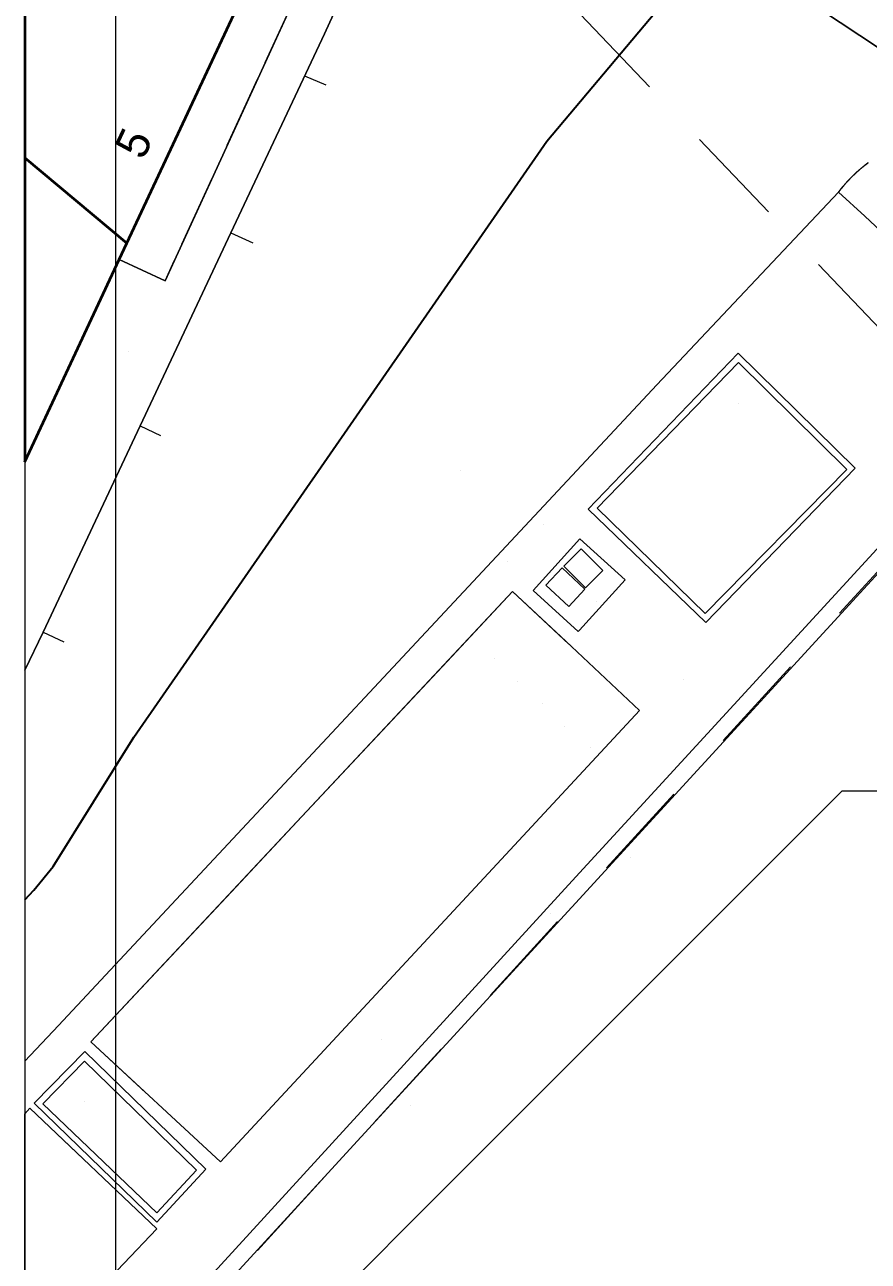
# Model space of a CAD drawing. Header units: metres. Extents: x 0 to 105485, y 0 to 425721.
# Drawn here: x 104630 to 104653.22, y 425214.56 to 425248.58 of the extents above; entities that cross this region are included whole.
import ezdxf
from ezdxf.enums import TextEntityAlignment as Align

# ---------------------------------------------------------------- set-up
doc = ezdxf.new("R2010")
doc.units = ezdxf.units.M
doc.header["$MEASUREMENT"] = 0
doc.linetypes.add('IE-TERREINAFSCHEIDING_KUNSTMATIG-SO', pattern=[11, 4, -1, 4, -2])
doc.linetypes.add('KG-PERCEEL-SO', pattern=[19, 5.5, -4, 5.5, -4])
for name, color, linetype, lineweight in [('B-XX-GK-KADEMUUR-G', 150, 'Continuous', 18), ('B-XX-GR-BOOM-G', 90, 'Continuous', 13), ('B-XX-GR-STRUIK-G', 90, 'Continuous', 13), ('B-XX-IE-MEUBILAIR-G', 7, 'Continuous', 18), ('B-XX-IE-MEUBILAIR_WATERWEGMEUBILAIR-G', 150, 'Continuous', 18), ('B-XX-IE-MEUBILAIR_WEGMEUBILAIR-G', 7, 'Continuous', 18), ('B-XX-IE-TERREINAFSCHEIDING_KUNSTMATIG_HEKWERK-G', 20, 'IE-TERREINAFSCHEIDING_KUNSTMATIG-SO', 18), ('B-XX-KG-GRENS_PERCEEL-G', 150, 'KG-PERCEEL-SO', 18), ('B-XX-OG-BEBOUWING-G', 7, 'Continuous', 35), ('B-XX-OG-BEBOUWING_HUISNUMMER-T', 7, 'Continuous', 18), ('B-XX-OG-GRENS-G', 7, 'Continuous', 18), ('B-XX-OG-WATER_HAVEN-G', 170, 'Continuous', 18), ('B-XX-VH-GESLOTENVERHARDING_BETON-G', 10, 'Continuous', 18), ('B-XX-VH-OPENVERHARDING-G', 90, 'Continuous', 18), ('B-XX-VH-OPENVERHARDING_STRAATBAKSTEEN-G', 90, 'Continuous', 18), ('B-XX-VW-MARKERING-G', 7, 'Continuous', 18)]:
    doc.layers.add(name, color=color, linetype=linetype, lineweight=lineweight)
doc.layers.add('GIS-WEGVAKKEN', color=2, linetype='Continuous')

msp = doc.modelspace()

# ---------------------------------------------------------------- linework, layer by layer
at = {"layer": 'B-XX-GK-KADEMUUR-G', "ltscale": 0.5}
msp.add_lwpolyline([(104656.653, 425237.635), (104645.067, 425225.027), (104633.832, 425212.744), (104630.988, 425209.689), (104630, 425208.5948814815), (104630, 425207.8947823307), (104655.534, 425235.724), (104669.156, 425226.719), (104683.563, 425217.04), (104694.868, 425209.36), (104693.117, 425204.476), (104685.019, 425181.946), (104684.636, 425182.153), (104673.2141853874, 425150), (104682.3119472458, 425150), (104686.323, 425173.241), (104687.603, 425180.661), (104686.578, 425181.02), (104695.148, 425204.934), (104695.964, 425207.146), (104696.101, 425207.506), (104697.258, 425210.559), (104683.724, 425219.219), (104669.77, 425228.608)], close=True, dxfattribs=at)
at = {"layer": 'B-XX-GR-BOOM-G', "color": 0, "true_color": 0x604a38}
for points in [[(104649.642, 425238.162, 2.483129095408049), (104649.642, 425238.162, 5.283129095408048)], [(104631.653, 425218.947, 2.603789996451264), (104631.653, 425218.947, 5.403789996451264)]]:
    msp.add_polyline3d(points, dxfattribs=at)
at = {"layer": 'B-XX-GR-STRUIK-G', "ltscale": 0.5}
for points in [[(104652.628, 425236.348), (104649.65, 425239.286), (104645.755, 425235.281), (104648.733, 425232.381)], [(104631.647, 425220.065), (104630.501, 425218.893), (104633.637, 425215.887), (104634.731, 425217.066)]]:
    msp.add_lwpolyline(points, close=True, dxfattribs=at)
at = {"layer": 'B-XX-IE-MEUBILAIR-G', "color": 0, "true_color": 0x604a38}
for points in [[(104632.862, 425239.587, 2.587169673110301), (104632.862, 425239.587, 4.087169673110301)], [(104641.986, 425236.329, 2.597302531230392), (104641.986, 425236.329, 4.097302531230392)], [(104644.285, 425234.818, 2.503263055071648), (104644.285, 425234.818, 5.503263055071647)], [(104643.291, 425233.803, 2.501573209494383), (104643.291, 425233.803, 5.501573209494383)], [(104645.744, 425232.713, 2.403396400363941), (104645.744, 425232.713, 3.903396400363941)], [(104630.202, 425231.239, 2.5179198932324), (104630.202, 425231.239, 4.0179198932324)], [(104648.133, 425230.566, 2.266590417297271), (104648.133, 425230.566, 5.266590417297271)], [(104639.813, 425220.649, 1.816412966216673), (104639.813, 425220.649, 3.316412966216673)]]:
    msp.add_polyline3d(points, dxfattribs=at)
at = {"layer": 'B-XX-IE-MEUBILAIR_WATERWEGMEUBILAIR-G', "color": 0, "true_color": 0x604a38}
for points in [[(104646.681, 425225.659, 1.576949954328576), (104646.681, 425225.659, 3.076949954328576)], [(104644.463, 425224.129, 1.314419686186227), (104644.463, 425224.129, 2.814419686186227)], [(104640.63, 425218.834, 1.268387916285662), (104640.63, 425218.834, 2.768387916285662)]]:
    msp.add_polyline3d(points, dxfattribs=at)
at = {"layer": 'B-XX-IE-MEUBILAIR_WEGMEUBILAIR-G', "color": 0, "true_color": 0x604a38}
for points in [[(104642.937, 425231.136, 2.499601711356536), (104642.937, 425231.136, 3.999601711356536)], [(104643.567, 425230.505, 2.432991785979393), (104643.567, 425230.505, 3.932991785979393)], [(104644.26, 425229.896, 2.395650029182434), (104644.26, 425229.896, 3.895650029182434)], [(104644.87, 425229.268, 2.394112293696443), (104644.87, 425229.268, 3.894112293696443)], [(104645.582, 425228.687, 2.358498418868584), (104645.582, 425228.687, 3.858498418868584)]]:
    msp.add_polyline3d(points, dxfattribs=at)
at = {"layer": 'B-XX-IE-TERREINAFSCHEIDING_KUNSTMATIG_HEKWERK-G', "ltscale": 0.5, "flags": 128}
msp.add_lwpolyline([(104632.601, 425242.122), (104633.862, 425241.533), (104639.742, 425254.335), (104638.577, 425254.909)], dxfattribs=at)
at = {"layer": 'B-XX-IE-TERREINAFSCHEIDING_KUNSTMATIG_HEKWERK-G', "color": 0, "ltscale": 0.5, "true_color": 0x8c7868}
msp.add_polyline3d([(104632.601, 425242.122, 2.688496634519407), (104633.862, 425241.533, 2.622132397801435), (104635.038, 425244.0934, 2.630690128241133), (104636.214, 425246.6538, 2.640460075860335), (104637.39, 425249.2142, 2.653700819432135), (104638.566, 425251.7746, 2.673454330142484), (104639.742, 425254.335, 2.652649539275625), (104638.577, 425254.909, 2.692530770647894)], dxfattribs=at)
at = {"layer": 'B-XX-KG-GRENS_PERCEEL-G', "ltscale": 0.5, "flags": 128}
for points in [[(104632.809, 425242.567), (104638.801, 425255.387), (104638.773, 425255.626), (104638.745, 425255.745)], [(104638.745, 425255.745), (104656.624, 425236.978)], [(104630, 425244.9183422545), (104632.809, 425242.567)], [(104630, 425236.5583496722), (104632.809, 425242.567)], [(104630, 425207.8399973263), (104641.624, 425220.579), (104656.624, 425236.978)]]:
    msp.add_lwpolyline(points, dxfattribs=at)
at = {"layer": 'B-XX-OG-BEBOUWING-G', "ltscale": 0.5}
for points in [[(104638.577, 425254.909), (104638.801, 425255.387), (104638.748, 425255.724), (104633.306, 425259.613), (104632.113, 425259.387), (104630, 425256.5281514702), (104630, 425244.9184551171), (104632.809, 425242.567)], [(104630, 425236.5573275051), (104632.601, 425242.122), (104632.809, 425242.567), (104630, 425244.9184551171)]]:
    msp.add_lwpolyline(points, close=True, dxfattribs=at)
at = {"layer": 'B-XX-OG-GRENS-G'}
for points in [[(104632.5, 425277.5, 2.483248710632324), (104632.5, 425272.5, 2.564805746078491), (104632.5, 425267.5, 2.571198701858521), (104632.5, 425262.5, 2.608830213546753), (104632.5, 425257.5, 2.697529554367065), (104632.5, 425247.5, 2.727398872375488), (104632.5, 425242.5, 2.673205614089966), (104632.5, 425237.5, 2.542344093322754), (104632.5, 425232.5, 2.568045854568481), (104632.5, 425227.5, 2.606771469116211), (104632.5, 425222.5, 2.583976268768311), (104632.5, 425217.5, 2.474156141281128), (104632.5, 425212.5, 1.30347466468811)], [(104637.5, 425212.5, 0.4720000028610229), (104642.5, 425217.5, 0.4577528238296509), (104652.5, 425227.5, 0.4446116089820862), (104667.5, 425227.5, 0.5725416541099548), (104677.5, 425222.5, 0.8051117062568665), (104682.5, 425217.5, 0.5088780522346497), (104687.5, 425212.5, 0.3932999968528748)]]:
    msp.add_polyline3d(points, dxfattribs=at)
at = {"layer": 'B-XX-OG-WATER_HAVEN-G', "ltscale": 0.5}
msp.add_lwpolyline([(104630, 425150), (104673.2141853874, 425150), (104684.636, 425182.153), (104685.019, 425181.946), (104693.117, 425204.476), (104694.868, 425209.36), (104683.563, 425217.04), (104669.156, 425226.719), (104655.534, 425235.724), (104630, 425207.8947823307)], close=True, dxfattribs=at)
at = {"layer": 'B-XX-VH-GESLOTENVERHARDING_BETON-G', "ltscale": 0.5}
for points in [[(104648.743, 425232.135), (104652.856, 425236.382), (104649.64, 425239.548), (104645.504, 425235.25)], [(104652.628, 425236.348), (104648.733, 425232.381), (104645.755, 425235.281), (104649.65, 425239.286)], [(104645.273, 425231.927), (104646.523, 425233.303), (104645.279, 425234.434), (104643.992, 425233.018), (104645.237, 425231.887)], [(104644.835, 425233.682), (104645.314, 425234.162), (104645.91, 425233.568), (104645.431, 425233.087)], [(104644.343, 425233.161), (104644.79, 425233.641), (104645.421, 425233.053), (104644.974, 425232.573)], [(104631.651, 425220.327), (104630.261, 425218.909), (104633.635, 425215.637), (104634.983, 425217.087)], [(104631.647, 425220.065), (104634.731, 425217.066), (104633.637, 425215.887), (104630.501, 425218.893)]]:
    msp.add_lwpolyline(points, close=True, dxfattribs=at)
at = {"layer": 'B-XX-VH-OPENVERHARDING-G', "ltscale": 0.5}
for points in [[(104640.543, 425256.51), (104658.154, 425244.878), (104658.012, 425244.678), (104661.896, 425242.124), (104663.819, 425240.86), (104665.773, 425239.575), (104667.745, 425238.279)], [(104658.154, 425244.878), (104640.543, 425256.51)], [(104640.529, 425253.311), (104638.251, 425248.335), (104635.675, 425242.858), (104633.178, 425237.548), (104630.507, 425231.87), (104630, 425230.8221247216), (104630, 425220.0603516325), (104630.926, 425221.047), (104647.4, 425238.677), (104652.401, 425243.979), (104652.401, 425243.979), (104652.4048355696, 425243.9840458165), (104652.4086791531, 425243.9890855313), (104652.4125307408, 425243.9941191315), (104652.416390323, 425243.9991466045), (104652.4202578899, 425244.0041679374), (104652.4241334317, 425244.0091831178), (104652.4280169388, 425244.0141921329), (104652.4319084011, 425244.0191949701), (104652.435807809, 425244.0241916166), (104652.4397151526, 425244.02918206), (104652.4436304219, 425244.0341662876), (104652.4475536072, 425244.0391442868), (104652.4514846986, 425244.0441160451), (104652.455423686, 425244.0490815497), (104652.4593705595, 425244.0540407885), (104652.4633253092, 425244.0589937485), (104652.4672879251, 425244.0639404175), (104652.4712583972, 425244.0688807829), (104652.4752367154, 425244.0738148323), (104652.4792228697, 425244.0787425531), (104652.4832168501, 425244.083663933), (104652.4872186464, 425244.0885789594), (104652.4912282485, 425244.0934876201), (104652.4952456464, 425244.0983899026), (104652.4992708298, 425244.1032857944), (104652.5033037886, 425244.1081752834), (104652.5073445126, 425244.113058357), (104652.5113929917, 425244.117935003), (104652.5154492155, 425244.1228052091), (104652.5195131739, 425244.1276689629), (104652.5235848566, 425244.1325262521), (104652.5276642532, 425244.1373770646), (104652.5317513536, 425244.1422213881), (104652.5358461473, 425244.1470592102), (104652.5399486241, 425244.1518905189), (104652.5440587735, 425244.1567153019), (104652.5481765852, 425244.1615335469), (104652.5523020488, 425244.1663452419), (104652.5564351539, 425244.1711503747), (104652.56057589, 425244.1759489332), (104652.5647242467, 425244.1807409052), (104652.5688802135, 425244.1855262786), (104652.5730437798, 425244.1903050414), (104652.5772149353, 425244.1950771815), (104652.5813936694, 425244.1998426867), (104652.5855799714, 425244.2046015453), (104652.5897738308, 425244.209353745), (104652.5939752371, 425244.2140992738), (104652.5981841796, 425244.2188381198), (104652.6024006478, 425244.2235702711), (104652.6066246308, 425244.2282957157), (104652.6108561182, 425244.2330144415), (104652.6150950991, 425244.2377264368), (104652.6193415629, 425244.2424316896), (104652.6235954988, 425244.247130188), (104652.6278568962, 425244.2518219202), (104652.6321257443, 425244.2565068744), (104652.6364020322, 425244.2611850386), (104652.6406857492, 425244.2658564011), (104652.6449768845, 425244.27052095), (104652.6492754272, 425244.2751786737), (104652.6535813664, 425244.2798295603), (104652.6578946913, 425244.2844735981), (104652.662215391, 425244.2891107753), (104652.6665434546, 425244.2937410803), (104652.6708788712, 425244.2983645014), (104652.6752216298, 425244.3029810267), (104652.6795717194, 425244.3075906449), (104652.683929129, 425244.3121933441), (104652.6882938477, 425244.3167891128), (104652.6926658644, 425244.3213779393), (104652.6970451681, 425244.3259598121), (104652.7014317477, 425244.3305347195), (104652.7058255922, 425244.3351026501), (104652.7102266904, 425244.3396635923), (104652.7146350312, 425244.3442175345), (104652.7190506035, 425244.3487644653), (104652.7234733962, 425244.3533043732), (104652.7279033981, 425244.3578372468), (104652.7323405979, 425244.3623630745), (104652.7367849845, 425244.3668818449), (104652.7412365467, 425244.3713935467), (104652.7456952732, 425244.3758981685), (104652.7501611527, 425244.3803956988), (104652.754634174, 425244.3848861263), (104652.7591143258, 425244.3893694396), (104652.7636015968, 425244.3938456275), (104652.7680959756, 425244.3983146787), (104652.7725974508, 425244.4027765818), (104652.7771060112, 425244.4072313256), (104652.7816216453, 425244.4116788988), (104652.7861443417, 425244.4161192902), (104652.7906740891, 425244.4205524886), (104652.7952108758, 425244.4249784828), (104652.7997546906, 425244.4293972616), (104652.8043055219, 425244.4338088139), (104652.8088633583, 425244.4382131284), (104652.8134281881, 425244.4426101941), (104652.818, 425244.447), (104652.818, 425244.447), (104652.8226124403, 425244.4514380621), (104652.8272319456, 425244.4558687697), (104652.8318585044, 425244.4602921117), (104652.8364921048, 425244.4647080767), (104652.8411327352, 425244.4691166536), (104652.8457803836, 425244.4735178312), (104652.8504350384, 425244.4779115983), (104652.8550966876, 425244.4822979438), (104652.8597653195, 425244.4866768564), (104652.8644409223, 425244.4910483251), (104652.8691234839, 425244.4954123389), (104652.8738129927, 425244.4997688867), (104652.8785094365, 425244.5041179573), (104652.8832128037, 425244.5084595397), (104652.8879230821, 425244.5127936229), (104652.8926402598, 425244.517120196), (104652.8973643249, 425244.5214392478), (104652.9020952654, 425244.5257507675), (104652.9068330692, 425244.5300547442), (104652.9115777244, 425244.5343511668), (104652.9163292189, 425244.5386400245), (104652.9210875405, 425244.5429213065), (104652.9258526774, 425244.5471950017), (104652.9306246173, 425244.5514610994), (104652.9354033481, 425244.5557195888), (104652.9401888577, 425244.559970459), (104652.944981134, 425244.5642136993), (104652.9497801648, 425244.5684492989), (104652.9545859379, 425244.5726772469), (104652.9593984411, 425244.5768975329), (104652.9642176622, 425244.5811101458), (104652.969043589, 425244.5853150751), (104652.9738762092, 425244.5895123102), (104652.9787155106, 425244.5937018403), (104652.9835614808, 425244.5978836549), (104652.9884141075, 425244.6020577432), (104652.9932733785, 425244.6062240948), (104652.9981392814, 425244.6103826991), (104653.0030118039, 425244.6145335453), (104653.0078909335, 425244.6186766231), (104653.012776658, 425244.6228119221), (104653.0176689648, 425244.6269394315), (104653.0225678417, 425244.6310591409), (104653.027473276, 425244.63517104), (104653.0323852555, 425244.6392751181), (104653.0373037676, 425244.6433713651), (104653.0422287998, 425244.6474597704), (104653.0471603397, 425244.6515403236), (104653.0520983746, 425244.6556130145), (104653.0570428922, 425244.6596778326), (104653.0619938798, 425244.6637347677), (104653.0669513248, 425244.6677838094), (104653.0719152148, 425244.6718249474), (104653.076885537, 425244.6758581716), (104653.0818622788, 425244.6798834717), (104653.0868454277, 425244.6839008374), (104653.091834971, 425244.6879102585), (104653.0968308959, 425244.691911725), (104653.1018331899, 425244.6959052266), (104653.1068418403, 425244.6998907531), (104653.1118568342, 425244.7038682946), (104653.116878159, 425244.7078378408), (104653.121905802, 425244.7117993817), (104653.1269397504, 425244.7157529072), (104653.1319799913, 425244.7196984073), (104653.1370265121, 425244.7236358721), (104653.1420792998, 425244.7275652914), (104653.1471383417, 425244.7314866553), (104653.152203625, 425244.7353999539), (104653.1572751367, 425244.7393051773), (104653.162352864, 425244.7432023154), (104653.167436794, 425244.7470913584), (104653.1725269138, 425244.7509722965), (104653.1776232104, 425244.7548451198), (104653.182725671, 425244.7587098185), (104653.1878342826, 425244.7625663827), (104653.1929490323, 425244.7664148027), (104653.1980699069, 425244.7702550687), (104653.2031968936, 425244.774087171), (104653.2083299793, 425244.7779110997), (104653.213469151, 425244.7817268453), (104653.2186143957, 425244.785534398)], [(104653.2186143957, 425244.785534398), (104653.213469151, 425244.7817268453), (104653.2083299793, 425244.7779110997), (104653.2031968936, 425244.774087171), (104653.1980699069, 425244.7702550687), (104653.1929490323, 425244.7664148027), (104653.1878342826, 425244.7625663827), (104653.182725671, 425244.7587098185), (104653.1776232104, 425244.7548451198), (104653.1725269138, 425244.7509722965), (104653.167436794, 425244.7470913584), (104653.162352864, 425244.7432023154), (104653.1572751367, 425244.7393051773), (104653.152203625, 425244.7353999539), (104653.1471383417, 425244.7314866553), (104653.1420792998, 425244.7275652914), (104653.1370265121, 425244.7236358721), (104653.1319799913, 425244.7196984073), (104653.1269397504, 425244.7157529072), (104653.121905802, 425244.7117993817), (104653.116878159, 425244.7078378408), (104653.1118568342, 425244.7038682946), (104653.1068418403, 425244.6998907531), (104653.1018331899, 425244.6959052266), (104653.0968308959, 425244.691911725), (104653.091834971, 425244.6879102585), (104653.0868454277, 425244.6839008374), (104653.0818622788, 425244.6798834717), (104653.076885537, 425244.6758581716), (104653.0719152148, 425244.6718249474), (104653.0669513248, 425244.6677838094), (104653.0619938798, 425244.6637347677), (104653.0570428922, 425244.6596778326), (104653.0520983746, 425244.6556130145), (104653.0471603397, 425244.6515403236), (104653.0422287998, 425244.6474597704), (104653.0373037676, 425244.6433713651), (104653.0323852555, 425244.6392751181), (104653.027473276, 425244.63517104), (104653.0225678417, 425244.6310591409), (104653.0176689648, 425244.6269394315), (104653.012776658, 425244.6228119221), (104653.0078909335, 425244.6186766231), (104653.0030118039, 425244.6145335453), (104652.9981392814, 425244.6103826991), (104652.9932733785, 425244.6062240948), (104652.9884141075, 425244.6020577432), (104652.9835614808, 425244.5978836549), (104652.9787155106, 425244.5937018403), (104652.9738762092, 425244.5895123102), (104652.969043589, 425244.5853150751), (104652.9642176622, 425244.5811101458), (104652.9593984411, 425244.5768975329), (104652.9545859379, 425244.5726772469), (104652.9497801648, 425244.5684492989), (104652.944981134, 425244.5642136993), (104652.9401888577, 425244.559970459), (104652.9354033481, 425244.5557195888), (104652.9306246173, 425244.5514610994), (104652.9258526774, 425244.5471950017), (104652.9210875405, 425244.5429213065), (104652.9163292189, 425244.5386400245), (104652.9115777244, 425244.5343511668), (104652.9068330692, 425244.5300547442), (104652.9020952654, 425244.5257507675), (104652.8973643249, 425244.5214392478), (104652.8926402598, 425244.517120196), (104652.8879230821, 425244.5127936229), (104652.8832128037, 425244.5084595397), (104652.8785094365, 425244.5041179573), (104652.8738129927, 425244.4997688867), (104652.8691234839, 425244.4954123389), (104652.8644409223, 425244.4910483251), (104652.8597653195, 425244.4866768564), (104652.8550966876, 425244.4822979438), (104652.8504350384, 425244.4779115983), (104652.8457803836, 425244.4735178312), (104652.8411327352, 425244.4691166536), (104652.8364921048, 425244.4647080767), (104652.8318585044, 425244.4602921117), (104652.8272319456, 425244.4558687697), (104652.8226124403, 425244.4514380621), (104652.818, 425244.447), (104652.818, 425244.447), (104652.8134281881, 425244.4426101941), (104652.8088633583, 425244.4382131284), (104652.8043055219, 425244.4338088139), (104652.7997546906, 425244.4293972616), (104652.7952108758, 425244.4249784828), (104652.7906740891, 425244.4205524886), (104652.7861443417, 425244.4161192902), (104652.7816216453, 425244.4116788988), (104652.7771060112, 425244.4072313256), (104652.7725974508, 425244.4027765818), (104652.7680959756, 425244.3983146787), (104652.7636015968, 425244.3938456275), (104652.7591143258, 425244.3893694396), (104652.754634174, 425244.3848861263), (104652.7501611527, 425244.3803956988), (104652.7456952732, 425244.3758981685), (104652.7412365467, 425244.3713935467), (104652.7367849845, 425244.3668818449), (104652.7323405979, 425244.3623630745), (104652.7279033981, 425244.3578372468), (104652.7234733962, 425244.3533043732), (104652.7190506035, 425244.3487644653), (104652.7146350312, 425244.3442175345), (104652.7102266904, 425244.3396635923), (104652.7058255922, 425244.3351026501), (104652.7014317477, 425244.3305347195), (104652.6970451681, 425244.3259598121), (104652.6926658644, 425244.3213779393), (104652.6882938477, 425244.3167891128), (104652.683929129, 425244.3121933441), (104652.6795717194, 425244.3075906449), (104652.6752216298, 425244.3029810267), (104652.6708788712, 425244.2983645014), (104652.6665434546, 425244.2937410803), (104652.662215391, 425244.2891107753), (104652.6578946913, 425244.2844735981), (104652.6535813664, 425244.2798295603), (104652.6492754272, 425244.2751786737), (104652.6449768845, 425244.27052095), (104652.6406857492, 425244.2658564011), (104652.6364020322, 425244.2611850386), (104652.6321257443, 425244.2565068744), (104652.6278568962, 425244.2518219202), (104652.6235954988, 425244.247130188), (104652.6193415629, 425244.2424316896), (104652.6150950991, 425244.2377264368), (104652.6108561182, 425244.2330144415), (104652.6066246308, 425244.2282957157), (104652.6024006478, 425244.2235702711), (104652.5981841796, 425244.2188381198), (104652.5939752371, 425244.2140992738), (104652.5897738308, 425244.209353745), (104652.5855799714, 425244.2046015453), (104652.5813936694, 425244.1998426867), (104652.5772149353, 425244.1950771815), (104652.5730437798, 425244.1903050414), (104652.5688802135, 425244.1855262786), (104652.5647242467, 425244.1807409052), (104652.56057589, 425244.1759489332), (104652.5564351539, 425244.1711503747), (104652.5523020488, 425244.1663452419), (104652.5481765852, 425244.1615335469), (104652.5440587735, 425244.1567153019), (104652.5399486241, 425244.1518905189), (104652.5358461473, 425244.1470592102), (104652.5317513536, 425244.1422213881), (104652.5276642532, 425244.1373770646), (104652.5235848566, 425244.1325262521), (104652.5195131739, 425244.1276689629), (104652.5154492155, 425244.1228052091), (104652.5113929917, 425244.117935003), (104652.5073445126, 425244.113058357), (104652.5033037886, 425244.1081752834), (104652.4992708298, 425244.1032857944), (104652.4952456464, 425244.0983899026), (104652.4912282485, 425244.0934876201), (104652.4872186464, 425244.0885789594), (104652.4832168501, 425244.083663933), (104652.4792228697, 425244.0787425531), (104652.4752367154, 425244.0738148323), (104652.4712583972, 425244.0688807829), (104652.4672879251, 425244.0639404175), (104652.4633253092, 425244.0589937485), (104652.4593705595, 425244.0540407885), (104652.455423686, 425244.0490815497), (104652.4514846986, 425244.0441160451), (104652.4475536072, 425244.0391442868), (104652.4436304219, 425244.0341662876), (104652.4397151526, 425244.02918206), (104652.435807809, 425244.0241916166), (104652.4319084011, 425244.0191949701), (104652.4280169388, 425244.0141921329), (104652.4241334317, 425244.0091831178), (104652.4202578899, 425244.0041679374), (104652.416390323, 425243.9991466045), (104652.4125307408, 425243.9941191315), (104652.4086791531, 425243.9890855313), (104652.4048355696, 425243.9840458165), (104652.401, 425243.979), (104652.401, 425243.979), (104653.122, 425243.318), (104654.582, 425241.952)]]:
    msp.add_lwpolyline(points, dxfattribs=at)
for points in [[(104630, 425230.8221247216), (104630.507, 425231.87), (104633.178, 425237.548), (104635.675, 425242.858), (104638.251, 425248.335), (104640.529, 425253.311), (104640.881, 425254.085), (104638.748, 425255.724), (104638.801, 425255.387), (104638.577, 425254.909), (104639.742, 425254.335), (104633.862, 425241.533), (104632.601, 425242.122), (104630, 425236.5573275051)], [(104639.742, 425254.335), (104638.577, 425254.909), (104632.809, 425242.567), (104632.601, 425242.122), (104633.862, 425241.533)], [(104630, 425208.5948814815), (104630.988, 425209.689), (104630.653, 425210.016), (104633.463, 425213.072), (104633.832, 425212.744), (104645.067, 425225.027), (104656.653, 425237.635), (104655.556, 425240.422), (104655.854, 425240.732), (104654.582, 425241.952), (104653.122, 425243.318), (104652.401, 425243.979), (104647.4, 425238.677), (104630.926, 425221.047), (104630, 425220.0603516325)], [(104648.743, 425232.135), (104645.504, 425235.25), (104649.64, 425239.548), (104652.856, 425236.382)], [(104645.273, 425231.927), (104645.237, 425231.887), (104643.992, 425233.018), (104645.279, 425234.434), (104646.523, 425233.303)], [(104644.835, 425233.682), (104645.431, 425233.087), (104645.91, 425233.568), (104645.314, 425234.162)], [(104644.343, 425233.161), (104644.974, 425232.573), (104645.421, 425233.053), (104644.79, 425233.641)], [(104644.89, 425231.623), (104646.924, 425229.712), (104635.386, 425217.295), (104631.817, 425220.593), (104643.43, 425232.99)], [(104631.651, 425220.327), (104634.983, 425217.087), (104633.635, 425215.637), (104630.261, 425218.909)], [(104630, 425211.637941264), (104630, 425218.6137684298), (104630.143, 425218.766), (104633.639, 425215.451)]]:
    msp.add_lwpolyline(points, close=True, dxfattribs=at)
at = {"layer": 'B-XX-VH-OPENVERHARDING_STRAATBAKSTEEN-G', "ltscale": 0.5}
for points in [[(104644.89, 425231.623), (104643.43, 425232.99), (104631.817, 425220.593), (104635.386, 425217.295), (104646.924, 425229.712)], [(104630, 425211.637941264), (104633.639, 425215.451), (104630.143, 425218.766), (104630, 425218.6137684298)]]:
    msp.add_lwpolyline(points, close=True, dxfattribs=at)
at = {"layer": 'B-XX-VW-MARKERING-G', "color": 0, "ltscale": 0.5, "true_color": 0x808080}
for points in [[(104637.705, 425247.174, 2.599677236269318), (104638.29, 425246.931, 2.599418198214519)], [(104635.675, 425242.858, 2.574533664095417), (104636.279, 425242.576, 2.572275436805469)], [(104633.178, 425237.548, 2.54637683933717), (104633.736, 425237.28, 2.547047723949415)], [(104633.332, 425219.193, 2.510829674772692), (104631.817, 425220.593, 2.62246044707386), (104633.7525, 425222.6591666667, 2.600039084339508), (104635.688, 425224.7253333333, 2.574697105205622), (104637.6235, 425226.7915, 2.546378490049742), (104639.559, 425228.8576666667, 2.52086488334952), (104641.4945, 425230.9238333333, 2.516523806675466), (104643.43, 425232.99, 2.477686021315674), (104644.978, 425231.54, 2.40921459152117)], [(104630.507, 425231.87, 2.536820910224897), (104631.08, 425231.605, 2.51352697588586)], [(104630, 425218.6137684298, 2.626785073623815), (104630.143, 425218.766, 2.628923205830443), (104631.614, 425217.371, 2.541838967426109)]]:
    msp.add_polyline3d(points, dxfattribs=at)
at = {"layer": 'GIS-WEGVAKKEN'}
msp.add_lwpolyline([(104630, 425224.5031136738), (104630.25, 425224.77), (104630.78, 425225.42), (104633, 425228.98), (104644.37, 425245.38), (104650.8040000014, 425253.0256999992)], dxfattribs=at)

# ---------------------------------------------------------------- texts
at = {"layer": 'B-XX-OG-BEBOUWING_HUISNUMMER-T'}
msp.add_text('5', height=0.9, rotation=65, dxfattribs=at).set_placement((104632.995, 425245.326), align=Align.MIDDLE_CENTER)

doc.saveas('drawing.dxf')
